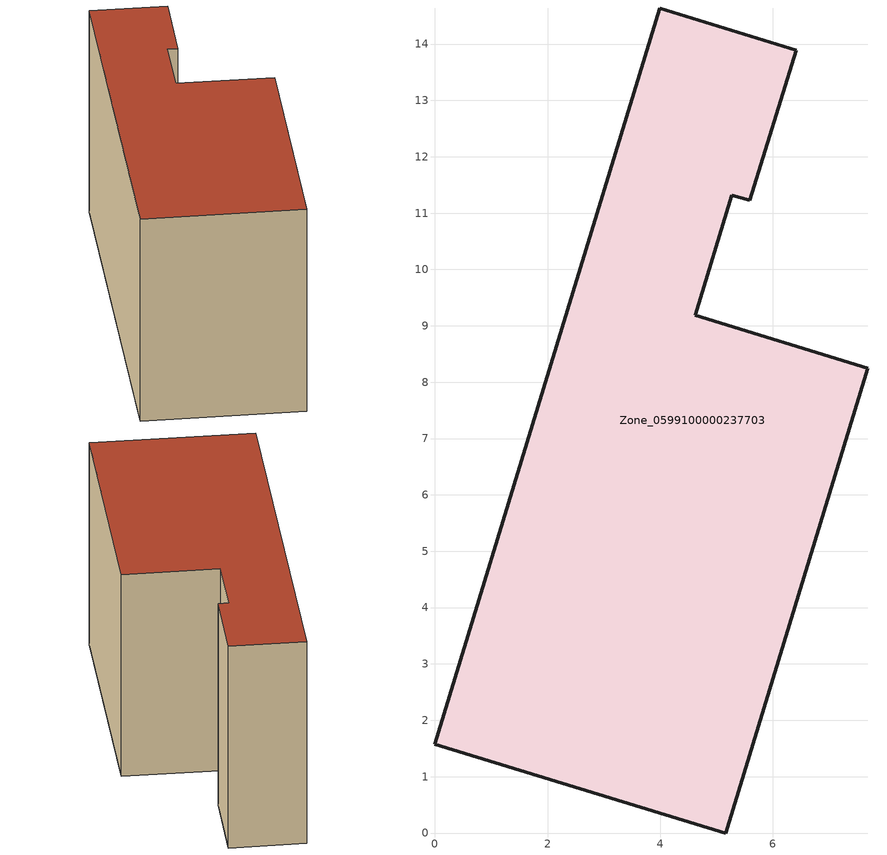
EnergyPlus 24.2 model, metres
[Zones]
Zone_0599100000237703
 floor ground (C_G): 0,1.58 3.99,14.64 6.41,13.89 5.59,11.23 5.27,11.32 4.62,9.19 7.68,8.25 5.16,0 z0
 wall outside (C_F): 3.99,14.64 0,1.58 5.16,0 7.68,8.25 4.62,9.19 5.27,11.32 5.59,11.23 6.41,13.89 3.99,14.64 z0:7.46
 roof outside (C_R): 5.59,11.23 6.41,13.89 3.99,14.64 0,1.58 5.16,0 7.68,8.25 4.62,9.19 5.27,11.32 z7.46
[BUILDING]
Pand.0599100000237703: North Axis=0; Terrain=City; Loads Convergence Tolerance Value=0.04; Temperature Convergence Tolerance Value=0.4; Solar Distribution=FullExterior; Maximum Number of Warmup Days=25; Minimum Number of Warmup Days=1
[Site:Location]
Rotterdam.The.Hague.AP_ZH_NLD Design_Conditions: Latitude=51.96; Longitude=4.45; Time Zone=1; Elevation=-4.5
[SITE:GROUNDTEMPERATURE:BUILDINGSURFACE]
18, 18, 18, 18, 18, 18, 18, 18, 18, 18, 18, 18
[MATERIAL] Thermal Absorptance=0.9; Solar Absorptance=0.7; Visible Absorptance=0.7
Name | Roughness | Thickness | Conductivity | Density | Specific Heat
G.TI.1975-1991 | MediumSmooth | 0.15 | 0.288461 | 540 | 1210
F.TI.1975-1991 | Rough | 0.3 | 0.230769 | 1920 | 840
R.TI.1975-1991 | MediumRough | 0.2 | 0.153846 | 1500 | 1000
[CONSTRUCTION]
C_G: G.TI.1975-1991
C_F: F.TI.1975-1991
C_R: R.TI.1975-1991
[ZONE]
Zone_0599100000237703: Type=1; Multiplier=1; Ceiling Height=Autocalculate; Volume=Autocalculate; Floor Area=autocalculate; Part of Total Floor Area=Yes
[ZONEINFILTRATION:DESIGNFLOWRATE]
Infil_Zone_0599100000237703: Zone or ZoneList or Space or SpaceList=Zone_0599100000237703; Schedule=AlwaysOn; Design Flow Rate Calculation Method=Flow/Area; Flow Rate per Floor Area=0.003; Constant Term Coefficient=1; Temperature Term Coefficient=0; Velocity Term Coefficient=0; Velocity Squared Term Coefficient=0
[HVACTEMPLATE:ZONE:IDEALLOADSAIRSYSTEM]
Zone_0599100000237703: Maximum Heating Supply Air Temperature=50; Minimum Cooling Supply Air Temperature=13; Maximum Heating Supply Air Humidity Ratio=0.0156; Minimum Cooling Supply Air Humidity Ratio=0.0077; Heating Limit=NoLimit; Cooling Limit=NoLimit; Dehumidification Control Type=ConstantSensibleHeatRatio; Cooling Sensible Heat Ratio=0.7; Dehumidification Setpoint=60; Humidification Control Type=None; Humidification Setpoint=30; Outdoor Air Method=None; Outdoor Air Flow Rate per Person=0.00944; Outdoor Air Flow Rate per Zone Floor Area=0; Outdoor Air Flow Rate per Zone=0; Demand Controlled Ventilation Type=None; Outdoor Air Economizer Type=NoEconomizer; Heat Recovery Type=None; Sensible Heat Recovery Effectiveness=0.7; Latent Heat Recovery Effectiveness=0.65
[ZONECONTROL:THERMOSTAT]
ThermostatControl_Zone_0599100000237703: Zone or ZoneList=Zone_0599100000237703; Control Type Schedule=DualSetpointControlType; Control 1=Thermostat_Zone_0599100000237703; Temperature Difference Between Cutout And Setpoint=0
[THERMOSTATSETPOINT:DUALSETPOINT]
Thermostat_Zone_0599100000237703: Heating Setpoint Temperature Schedule=HeatingSetpoint_Zone_0599100000237703; Cooling Setpoint Temperature Schedule=CoolingSetpoint_Zone_0599100000237703
[SCHEDULE:COMPACT]
HeatingSetpoint_Zone_0599100000237703: Through: 12/31, For: AllDays, Until: 24:00, 21
CoolingSetpoint_Zone_0599100000237703: Through: 12/31, For: AllDays, Until: 24:00, 24
DualSetpointControlType: Through: 12/31, For: AllDays, Until: 24:00, 4
AlwaysOn: Through: 12/31, For: AllDays, Until: 24:00, 1
